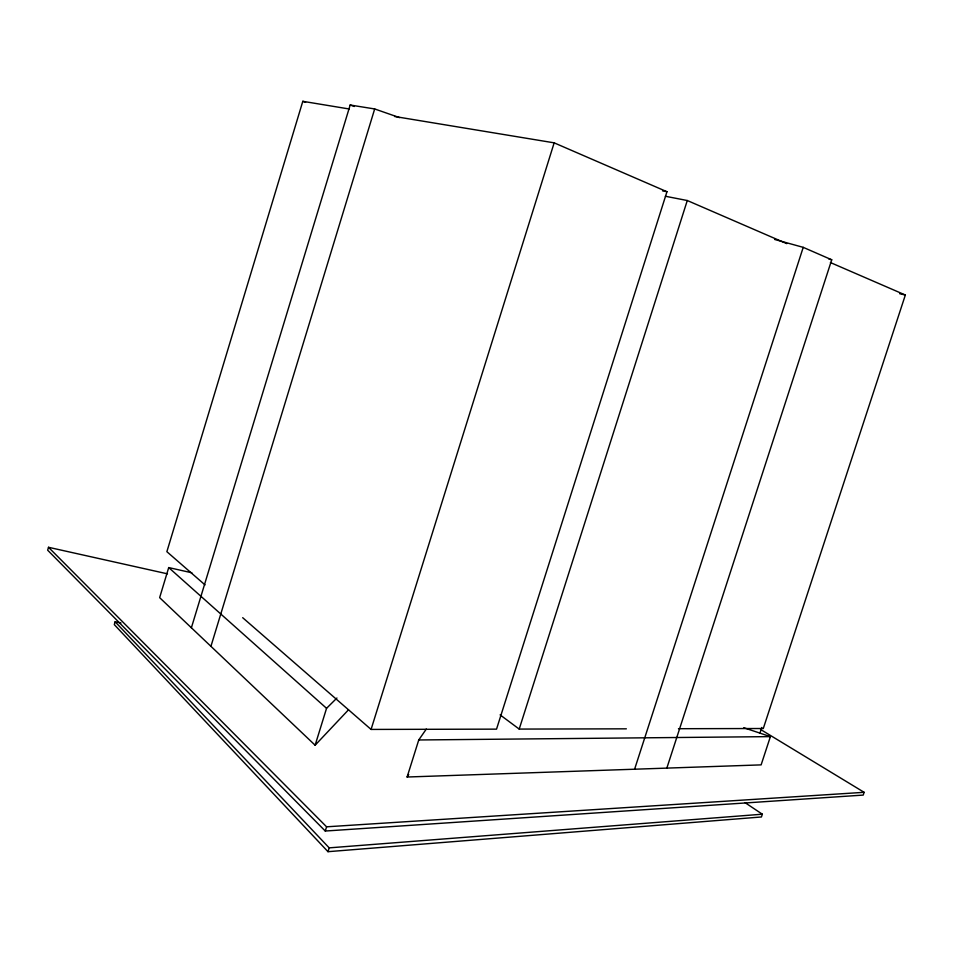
<?xml version="1.0" encoding="UTF-8"?>
<svg xmlns="http://www.w3.org/2000/svg" width="953" height="953" viewBox="0 0 953 953"><rect width="100%" height="100%" fill="white"/><g stroke="black" fill="none" stroke-linecap="round" stroke-linejoin="round"><path stroke-width="1.43" d="M167.466 573.837L48.508 547.296L47.65 550.191L325.259 831.028L863.215 795.088L864.133 792.312L760.53 729.438M120.971 622.988L115.146 621.773L114.289 624.632L327.987 851.684L761.423 816.971L762.34 814.207L745.139 802.712M349.143 108.976L302.804 101.316L166.87 551.692L205.026 584.904M191.875 572.789L168.717 567.583L159.639 597.65L315.121 745.21L348.512 709.794M191.386 627.777L350.168 105.021L374.684 108.952L399.581 117.636M210.935 646.325L374.684 108.952M315.121 745.21L326.557 708.317L336.933 698.013M325.259 831.028L326.581 826.811L48.508 547.296M327.987 851.684L329.178 847.86L115.146 621.773M371.074 729.426L554.158 142.843L666.957 191.72L496.537 729.14L371.074 729.426L242.681 617.687M743.757 727.711L770.393 736.621L761.125 764.878L407.11 777.017L418.748 739.969L426.289 729.081M626.359 728.831L519.206 729.081L687.28 200.523L786.773 243.634M634.603 769.214L803.224 247.351L774.61 239.441M666.838 768.118L831.731 259.788L803.224 247.351M760.017 732.917L761.804 727.449M830.385 262.54L905.35 295.013L763.293 728.509L678.453 728.711M407.11 777.017L408.73 774.563M329.178 847.86L762.34 814.207M326.581 826.811L864.133 792.312M418.748 739.969L770.393 736.621M394.625 116.492L554.158 142.843M662.585 190.886L666.957 191.72M665.385 196.258L687.28 200.523M899.62 293.691L905.35 295.013M828.86 258.99L831.731 259.788M302.804 101.316L305.615 102.293M350.168 105.021L354.373 106.486M500.111 714.881L519.206 729.081M168.717 567.583L326.557 708.317"/></g></svg>
